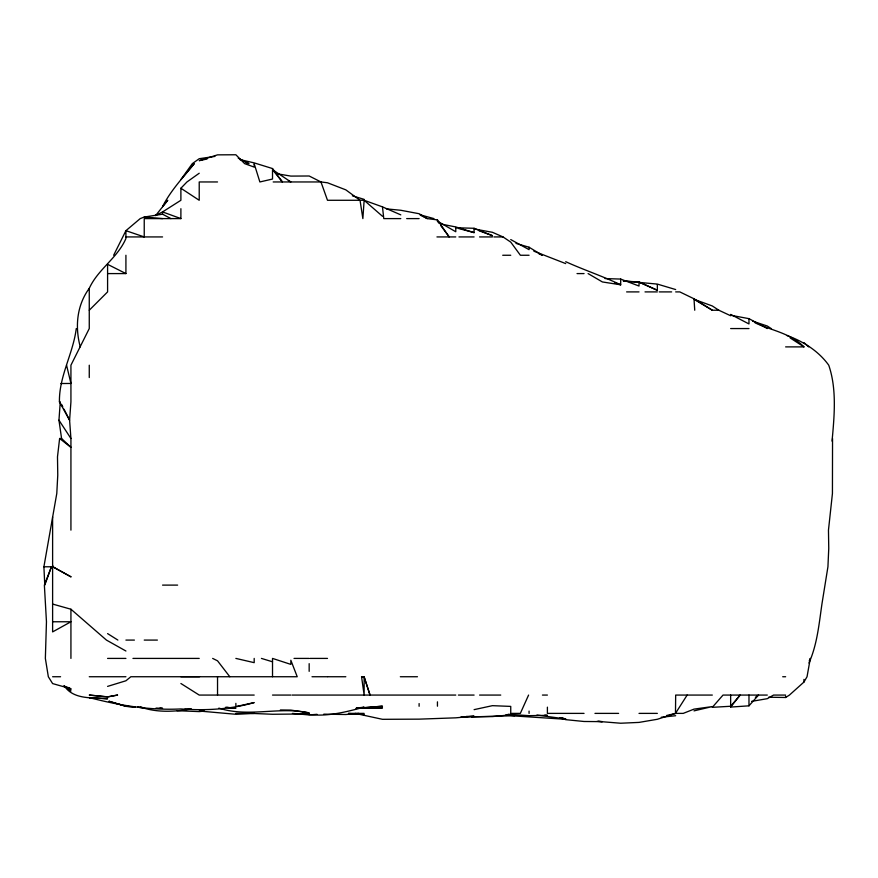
<?xml version="1.0" encoding="UTF-8"?>
<svg xmlns="http://www.w3.org/2000/svg" width="878" height="878" viewBox="0 0 878 878"><rect width="100%" height="100%" fill="white"/><g stroke="black" fill="none" stroke-linecap="round" stroke-linejoin="round"><path stroke-width="1.32" d="M832.542 438.506L832.432 493.48L828.47 530.136L828.755 548.465L827.932 566.782L822.027 603.438C819.075 623.49 817.297 644.331 808.956 663.022M43.9 566.782L51.44 566.782L44.778 585.11L43.9 566.782L56.785 493.48L57.761 475.163L57.487 456.834L59.616 438.506L70.931 447.319L61.57 438.506L58.958 420.189L60.176 403.167M70.931 530.136L70.931 438.506L69.592 420.189L59.43 401.861C58.98 376.245 73.148 353.658 76.265 328.559M832.048 441.129C834.298 416.37 836.964 389.064 828.744 365.204C818.581 351.079 803.085 341.213 786.842 335.506M51.44 566.782L44.372 585.11L46.457 621.767L45.36 658.412L48.334 676.74L52.614 683.589L70.931 688.769L67.277 687.178M809.242 660.904L810.306 658.412L807.036 676.74L803.952 682.052L789.443 695.069L785.623 697.494L768.612 697.22M113.646 255.257L125.916 230.684L140.206 218.6L144.233 217.042L162.562 214.199L170.914 218.6M63.995 409.192L69.592 420.189L70.931 401.861L70.931 365.204L89.26 328.559L89.26 288.368C97.974 269.151 117.465 258.154 125.916 238.52L125.916 230.684L144.233 236.928L144.233 218.6L180.89 218.6L180.89 208.701M687.156 695.069L675.478 713.386L675.676 695.069L712.321 695.069M89.26 288.368C76.748 305.335 74.893 326.912 80.26 346.887M155.658 215.527L167.753 200.283L162.562 206.604C170.562 190.68 183.129 177.433 194.236 163.626L180.89 179.562L192.326 163.626L199.218 158.709L214.923 156.405M755.354 697.319L758.537 695.069L748.978 705.824L730.65 707.064L740.176 695.069L730.65 706.263L712.321 707.328L723.022 695.069L767.295 695.069M155.296 215.571L162.562 211.927L180.89 200.283L180.89 188.243L186.959 181.955L199.218 173.24M89.26 310.23L107.588 291.902L107.588 264.333L125.916 273.585L125.916 255.257M693.993 710.873L712.321 706.57L693.993 709.128L683.238 713.386L675.676 713.386L657.348 719.28L639.019 722.407L620.691 723.231L597.139 721.321M107.588 686.387L125.916 680.779L130.844 676.74L297.225 676.74L290.837 660.234L290.837 664.383L272.52 658.412L272.52 676.74M666.512 715.526L675.676 713.386M474.098 709.644L492.415 705.671L510.744 706.406L510.744 713.386L520.336 713.386L528.589 695.069M207.065 158.995L199.218 160.674L217.535 154.857L235.864 154.769L244.622 163.626L254.192 167.094L254.192 163.758L259.877 181.955L272.52 179.035L272.52 168.554L254.192 162.891L239.793 159.566M751.59 701.368L767.295 698.679L773.551 695.069L785.623 695.069M358.904 707.8L364.14 707.163C344.022 712.431 323.477 717.985 302.581 713.386L309.166 713.924L272.52 714.264L251.207 713.386M661.277 717.238L675.676 715.713M204.453 711.081L199.218 711.597L176.961 710.697M510.744 714.835L492.415 716.58L461.005 716.887M356.292 708.469L382.468 706.186L356.292 708.261M358.828 713.386L345.822 714.516L323.795 714.165M317.024 714.308L309.166 714.955L292.44 713.386M203.136 710.763L199.218 711.026L235.864 714.275L253.654 713.386M356.292 708.184L382.468 707.931L358.904 707.877L364.14 707.8M466.24 716.459L474.098 716.174L455.77 717.831L419.113 719.148L382.468 719.312L355.14 713.386M184.819 709.172L191.36 708.996C174.667 711.773 156.646 712.848 140.568 706.999M505.508 715.471L510.744 715.34L508.132 715.164M60.878 383.532L70.931 383.456L66.563 365.204M180.89 676.74L199.536 676.74M217.535 181.955L199.218 181.955L199.218 200.283L180.89 188.243M273.19 181.955L320.964 181.955L327.494 182.778L345.822 189.857L360.046 200.283L362.866 218.6L364.14 200.283L327.494 200.283L320.964 181.955L309.166 175.995L290.837 176.094L277.755 173.888M400.796 218.6L383.774 218.6L382.468 206.868L364.14 200.283L382.468 216.273M406.69 218.6L419.113 218.6M125.916 236.928L162.562 236.928M436.948 236.928L455.77 236.928M458.953 236.928L474.098 236.928M479.564 236.928L492.415 236.928M493.875 236.928L503.017 236.928L510.744 242.108L520.402 255.257L529.072 255.257M502.71 255.257L510.744 255.257M107.588 273.585L125.916 273.585M577.033 273.585L584.046 273.585M626.607 291.902L639.019 291.902M645.012 291.902L657.348 291.902M659.202 291.902L671.648 291.902M675.676 291.902L679.813 291.902L693.993 298.772L712.321 310.23L718.83 310.23L730.65 315.751M730.65 328.559L748.978 328.559M755.08 322.83C771.608 330.545 790.288 333.058 803.952 346.887L785.623 346.887M59.43 401.861L60.275 401.861M59.616 438.506L61.57 438.506M52.812 566.782L70.931 576.813L52.812 566.782L52.614 565.322M162.562 585.11L177.619 585.11M52.614 621.767L70.931 621.767L52.614 631.908L52.614 516.912M125.916 640.084L134.4 640.084M144.233 640.084L157.381 640.084M107.588 658.412L125.916 658.412M132.951 658.412L199.218 658.412M294.031 658.412L309.166 658.412M310.132 658.412L327.494 658.412M52.614 676.74L60.571 676.74M89.26 676.74L125.916 676.74M312.008 676.74L327.494 676.74M327.823 676.74L345.822 676.74M361.56 676.74L364.14 676.74L370.044 695.069L364.14 677.092L361.56 676.74L364.14 695.069L364.14 676.74M400.324 676.74L417.456 676.74M782.704 676.74L785.623 676.74M254.192 695.069L199.218 695.069L180.89 683.501M272.52 695.069L290.837 695.069M292.1 695.069L455.77 695.069M458.415 695.069L474.098 695.069M479.586 695.069L500.745 695.069M542.439 695.069L547.4 695.069M235.864 713.386L254.192 713.386M348.423 713.386L364.14 713.386M584.046 713.386L547.4 713.386L547.4 707.152M594.966 713.386L618.595 713.386M639.019 713.386L657.348 713.386M280.367 709.962L290.837 710.082L309.166 712.892C279.303 706.274 248.54 717.754 218.852 708.118M455.77 227.731L474.098 228.291L492.415 235.666L478.982 230.738M514.673 715.702L505.508 715.23M525.143 716.02L527.766 716.097M156.021 708.107L162.562 708.305L159.95 708.085M604.986 278.567L620.691 279.072L639.019 286.041L639.019 282.058L623.314 280.949L657.348 284.088L675.676 289.553M560.482 717.666L565.717 719.28L510.744 715.724L471.475 716.931M348.621 713.474L364.14 714.505M544.777 715.153L547.4 715.34L529.072 715.669L508.132 714.253M144.233 217.042L162.562 218.6M225.394 707.339L235.864 708.305L226.7 707.284M386.397 208.876L400.796 210.27L419.113 213.727L427.213 218.6L437.442 219.895L449.207 236.928L440.58 225.35M598.445 721.266L602.374 721.639L584.046 721.486L565.717 719.664L559.615 717.732M536.919 715.054L565.717 718.972L561.799 717.875M474.098 228.949L492.415 232.297L503.017 236.928M730.65 315.246L748.978 318.659L767.295 328.559M441.371 224.12L455.77 226.952L474.098 232.626L474.098 228.291M235.864 658.412L254.192 662.66L254.192 658.412M458.382 228.434L474.098 232.626M420.353 214.869L433.93 218.6M52.614 604.064L70.931 609.222L106.436 640.084L125.916 651.015M560.482 717.776L565.717 719.28M515.979 243.393L529.072 247.234L542.286 255.257L538.686 253.643M352.363 195.805L364.14 199.361M261.435 658.412L272.52 661.792M752.644 321.172L767.295 326.023L771.191 328.559M614.589 282.694L620.691 284.801L620.691 279.072M245.401 162.353L248.979 163.626L238.245 158.15M180.89 218.6L162.562 211.927L162.562 214.199M533.857 251.174L565.717 263.598M565.717 261.699C583.958 269.996 602.659 276.131 620.691 284.801L602.374 281.948L588.095 273.585M382.468 206.868L400.796 214.869M657.348 290.289L639.019 282.047L657.348 290.289L657.348 284.593M63.611 685.948L70.931 689.395L68.78 687.902M288.401 180.758L290.837 181.955L273.596 170.365M212.663 658.412L217.535 660.827L229.806 676.74M420.277 215.121L427.213 218.6M730.65 314.412L748.978 323.938L748.978 318.659M510.744 239.562L529.072 249.67L529.072 247.234M437.442 219.895L437.442 221.146L455.77 231.748L455.77 227.402M712.321 310.23L693.993 299.288L712.321 305.972L718.83 310.23M107.588 633.598L117.871 640.084M790.211 337.975L803.952 346.887M64.467 685.992L70.931 691.041L68.012 688.352M803.952 342.607L808.704 346.887M64.511 686.201C74.004 700.095 93.046 697.319 107.588 698.811L89.26 697.593C119.298 705.429 149.677 710.5 180.89 708.941C205.43 710.719 230.464 709.424 254.192 702.576L235.864 706.592L235.864 703.366M273.343 170.672L282.398 181.955L272.52 168.554M437.442 221.146L439.011 223.242M58.958 420.189L70.931 438.506M61.515 404.297L62.755 406.744M693.993 298.772L694.739 310.23M803.952 679.396L803.952 682.052M785.623 696.265L785.623 697.494M748.978 695.069L748.978 705.824M730.65 695.069L730.65 707.064M529.072 711.103L529.072 713.386M437.442 701.84L437.442 706.197M419.113 703.563L419.113 706.274M309.166 663.658L309.166 671.341M217.535 676.74L217.535 695.069M89.26 365.204L89.26 377.54M70.931 609.222L70.931 658.412M117.52 695.069L107.588 696.945L89.26 695.069L107.588 696.836L117.52 695.069M510.744 715.296L506.815 715.153L510.744 715.34M135.08 707.053L125.916 706.373L108.894 701.226L125.916 706.252L135.08 706.999M142.927 707.635L137.692 707.251L142.927 707.635"/></g></svg>
